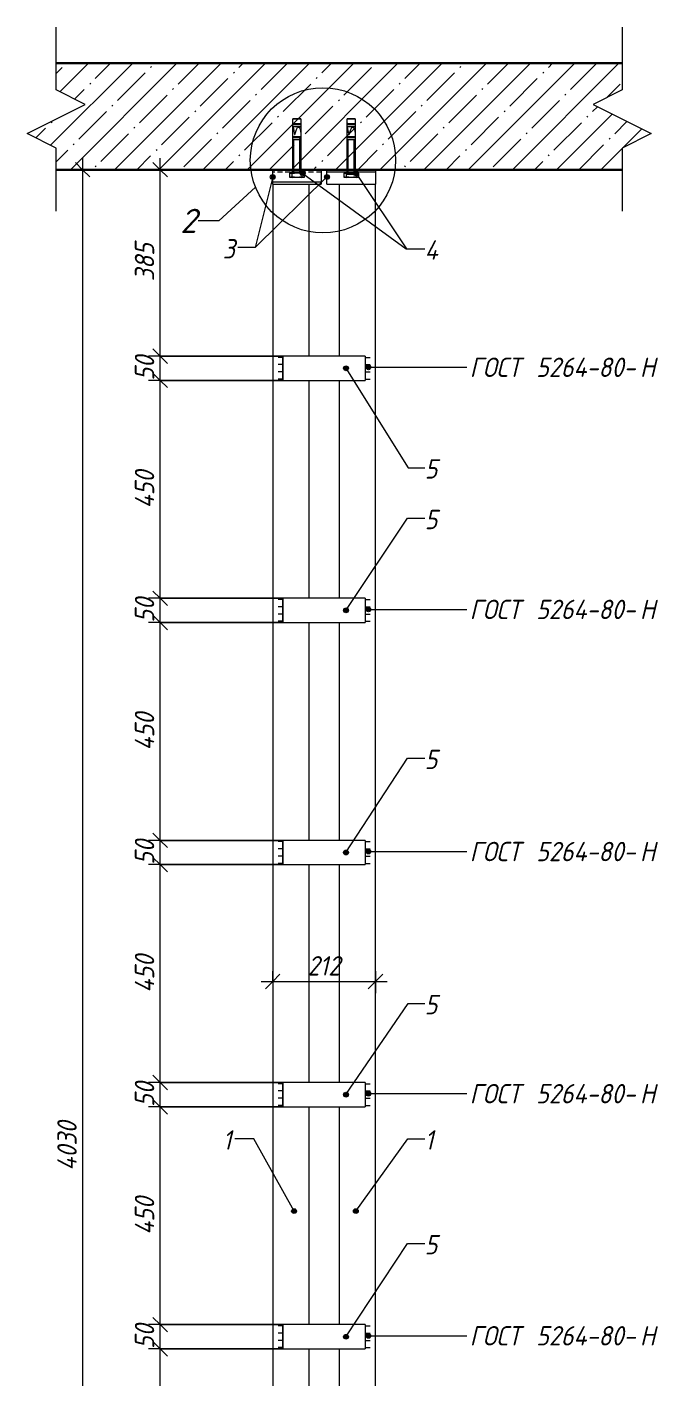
# Model space of a CAD drawing. Header units: millimetres. Extents: x 1214 to 43479, y -809 to 8550.
# Drawn here: x 21260 to 22562, y 1403 to 4195 of the extents above; entities that cross this region are included whole.
import ezdxf

# ---------------------------------------------------------------- set-up
doc = ezdxf.new("R2010")
doc.units = ezdxf.units.MM
doc.linetypes.add('200_ШТРИХ_ш1п0_6_', pattern=[16, 10, -6])
for name, color, linetype, lineweight in [('A-ANNO-DIMS', 7, 'Continuous', 9), ('A-ANNO-DIMS-20', 7, 'Continuous', 9), ('A-DETL-1', 7, '200_ШТРИХ_ш1п0_6_', 5), ('A-DETL-2', 7, 'Continuous', 5), ('A-DETL-GENF-2', 7, 'Continuous', 5), ('A-FLOR-FNSH-1', 7, 'Continuous', 30), ('A-FLOR-PATT-1', 7, 'Continuous', 5), ('A-GENM', 7, 'Continuous', 9), ('A-GENM-IDEN', 7, 'Continuous', 9), ('G-ANNO-TEXT', 7, 'Continuous', 9)]:
    doc.layers.add(name, color=color, linetype=linetype, lineweight=lineweight)
doc.styles.add('ISOCPEUR_I_4', font='isocpeui.ttf', dxfattribs={"width": 0.9, "height": 40})
doc.styles.add('ISOCPEUR_I_5', font='isocpeui.ttf', dxfattribs={"height": 50})
doc.dimstyles.new('ISO-2_0_0_9К_Средний', dxfattribs={"dimscale": 304.8, "dimtxt": 39.839247, "dimasz": 0.098425, "dimexe": 0.07874, "dimexo": 0, "dimgap": 0, "dimtad": 1, "dimdec": 0, "dimzin": 0, "dimdsep": 46, "dimtxsty": 'ISOCPEUR_I_4', "dimblk1": 'OBLIQUE', "dimblk2": 'OBLIQUE', "dimsah": 1, "dimcen": 0.09, "dimdle": 0.07874, "dimazin": 0, "dimtfac": 1, "dimtdec": 4, "dimtix": 1, "dimtmove": 0, "dimatfit": 3, "dimfxl": 1, "dimtvp": 1, "dimtolj": 1, "dimtzin": 0, "dimarcsym": 2})

# ---------------------------------------------------------------- blocks, each defined once
blk = doc.blocks.new('Фахверк_Влож_Полоса боковая - Полоса_Фахверка-25655111-АР1_1_Ф-15')
at = {"layer": 'A-GENM'}
for p, q in [((10415, 2965), (10415, 3015)), ((10585, 3015), (10415, 3015)), ((10585, 3015), (10585, 2965)), ((10415, 2965), (10585, 2965))]:
    blk.add_line(p, q, dxfattribs=at)
blk = doc.blocks.new('Фахверк_Влож_Уголок - Уголок_Фахверка-26801247-АР1_1_Ф-15')
at = {"layer": 'A-GENM'}
for p, q in [((10531, 3870), (10531, 3515)), ((10606, -124), (10606, 3870)), ((10531, 3465), (10531, 3015)), ((10531, 2965), (10531, 2515)), ((10531, 2465), (10531, 2015)), ((10531, 1965), (10531, 1515)), ((10531, 1465), (10531, 1015))]:
    blk.add_line(p, q, dxfattribs=at)
blk = doc.blocks.new('Фахверк_Влож_Полоса верхняя - Полоса верхняя_Фахверка-25545440-АР1_1_Ф-15')
at = {"layer": 'A-GENM'}
for p, q in [((10394, 3875), (10394, 3900)), ((10494, 3900), (10494, 3875)), ((10394, 3870), (10394, 3875)), ((10394, 3875), (10494, 3875)), ((10394, 3870), (10494, 3870)), ((10494, 3875), (10494, 3870))]:
    blk.add_line(p, q, dxfattribs=at)
blk = doc.blocks.new('Фахверк_Влож_Полоса верхняя - Полоса верхняя_Фахверка-V4-АР1_1_Ф-15')
at = {"layer": 'A-GENM'}
for p, q in [((10506, 3895), (10506, 3900)), ((10506, 3870), (10506, 3895)), ((10606, 3895), (10506, 3895)), ((10606, 3900), (10606, 3895)), ((10606, 3895), (10606, 3870)), ((10506, 3870), (10606, 3870))]:
    blk.add_line(p, q, dxfattribs=at)
blk = doc.blocks.new('Фахверк_Влож_Уголок - Уголок_Фахверка-26801248-АР1_1_Ф-15')
at = {"layer": 'A-GENM'}
for p, q in [((10394, 3870), (10469, 3870)), ((10394, 3870), (10394, -124)), ((10469, 3515), (10469, 3870)), ((10469, 3015), (10469, 3465)), ((10469, 2515), (10469, 2965)), ((10469, 2015), (10469, 2465)), ((10469, 1515), (10469, 1965)), ((10469, 1015), (10469, 1465))]:
    blk.add_line(p, q, dxfattribs=at)
blk = doc.blocks.new('Фахверк_Влож_Анкерный болт - Анкерный болт_Фахверка-25085591-АР1_1_Ф-15')
at = {"layer": 'A-GENM'}
for p, q in [((10546, 3895), (10546, 3890)), ((10556, 3890), (10546, 3890)), ((10566, 3890), (10556, 3890)), ((10566, 3890), (10566, 3895))]:
    blk.add_line(p, q, dxfattribs=at)
blk = doc.blocks.new('DET_L_Линия разрыва1 - М20-27085586-АР1_1_Ф-15')
at = {"layer": 'A-DETL-GENF-2'}
for p, q in [((9946.9, -179.3), (9946.9, -49.3)), ((10006.9, -209.3), (9946.9, -179.3)), ((9886.9, -269.3), (10006.9, -209.3)), ((9946.9, -299.3), (9886.9, -269.3)), ((9946.9, -429.3), (9946.9, -299.3))]:
    blk.add_line(p, q, dxfattribs=at)
blk = doc.blocks.new('DET_L_Линия разрыва1 - М20-27087724-АР1_1_Ф-15')
at = {"layer": 'A-DETL-GENF-2'}
for p, q in [((11115.1, 4194.6), (11115.1, 4064.6)), ((11115.1, 4064.6), (11055.1, 4034.6)), ((11055.1, 4034.6), (11175.1, 3974.6)), ((11175.1, 3974.6), (11115.1, 3944.6)), ((11115.1, 3944.6), (11115.1, 3814.6))]:
    blk.add_line(p, q, dxfattribs=at)
blk = doc.blocks.new('DIMBLOCK29-АР1_1_Ф-15')
at = {"layer": 'A-ANNO-DIMS-20'}
for p, q in [((21766.8, 2245), (21766.8, 2199.8)), ((21766.8, 2223.8), (21766.8, 2245)), ((21978.8, 2245), (21978.8, 2199.8)), ((21978.8, 2223.8), (21978.8, 2245)), ((21742.8, 2223.8), (22002.8, 2223.8))]:
    blk.add_line(p, q, dxfattribs=at)
at = {"layer": 'A-ANNO-DIMS-20', "lineweight": 20}
for p, q in [((21766.8, 2223.8), (21781.8, 2238.8)), ((21978.8, 2223.8), (21993.8, 2238.8)), ((21766.8, 2223.8), (21751.8, 2208.8)), ((21978.8, 2223.8), (21963.8, 2208.8))]:
    blk.add_line(p, q, dxfattribs=at)
at = {"layer": 'A-ANNO-DIMS-20', "color": 0, "insert": (21838.8, 2276), "char_height": 40, "width": 81.824, "attachment_point": 1, "line_spacing_factor": 1.149209, "style": 'ISOCPEUR_I_4'}
blk.add_mtext('212', dxfattribs=at)
blk = doc.blocks.new('_Oblique')
at = {"color": 0, "linetype": 'ByBlock', "lineweight": -2}
blk.add_line((-0.5, -0.5), (0.5, 0.5), dxfattribs=at)
blk = doc.blocks.new('DIMBLOCK30-АР1_1_Ф-15')
at = {"layer": 'A-ANNO-DIMS-20', "lineweight": 20}
for p, q in [((21374.5, 3900), (21359.5, 3915)), ((21374.5, 3900), (21389.5, 3885)), ((21374.5, -130), (21359.5, -115)), ((21374.5, -130), (21389.5, -145))]:
    blk.add_line(p, q, dxfattribs=at)
at = {"layer": 'A-ANNO-DIMS-20'}
for p, q in [((21374.5, 3924), (21374.5, -154)), ((21395.7, 3900), (21350.5, 3900)), ((21374.5, 3900), (21395.7, 3900)), ((21395.7, -130), (21350.5, -130)), ((21374.5, -130), (21395.7, -130))]:
    blk.add_line(p, q, dxfattribs=at)
at = {"layer": 'A-ANNO-DIMS-20', "color": 0, "insert": (21322.2, 1832.9), "char_height": 40, "width": 125.034, "attachment_point": 1, "rotation": 90, "line_spacing_factor": 1.149209, "style": 'ISOCPEUR_I_4'}
blk.add_mtext('4030', dxfattribs=at)
blk = doc.blocks.new('DIMBLOCK37-АР1_1_Ф-15')
at = {"layer": 'A-ANNO-DIMS-20', "lineweight": 20}
for p, q in [((21534.5, 1465), (21519.5, 1480)), ((21534.5, 1465), (21549.5, 1450)), ((21534.5, 1015), (21519.5, 1030)), ((21534.5, 1015), (21549.5, 1000))]:
    blk.add_line(p, q, dxfattribs=at)
at = {"layer": 'A-ANNO-DIMS-20'}
for p, q in [((21787.8, 1465), (21510.5, 1465)), ((21534.5, 1015), (21534.5, 1465)), ((21534.5, 1465), (21787.8, 1465)), ((21787.8, 1015), (21510.5, 1015)), ((21534.5, 1015), (21787.8, 1015))]:
    blk.add_line(p, q, dxfattribs=at)
at = {"layer": 'A-ANNO-DIMS-20', "color": 0, "insert": (21482.2, 1200.5), "char_height": 40, "width": 94.695, "attachment_point": 1, "rotation": 90, "line_spacing_factor": 1.149209, "style": 'ISOCPEUR_I_4'}
blk.add_mtext('450', dxfattribs=at)
blk = doc.blocks.new('DIMBLOCK38-АР1_1_Ф-15')
at = {"layer": 'A-ANNO-DIMS-20'}
for p, q in [((21787.8, 1515), (21510.5, 1515)), ((21534.5, 1465), (21534.5, 1515)), ((21534.5, 1515), (21787.8, 1515)), ((21787.8, 1465), (21510.5, 1465)), ((21534.5, 1465), (21787.8, 1465))]:
    blk.add_line(p, q, dxfattribs=at)
at = {"layer": 'A-ANNO-DIMS-20', "lineweight": 20}
for p, q in [((21534.5, 1515), (21519.5, 1530)), ((21534.5, 1515), (21549.5, 1500)), ((21534.5, 1465), (21519.5, 1480)), ((21534.5, 1465), (21549.5, 1450))]:
    blk.add_line(p, q, dxfattribs=at)
at = {"layer": 'A-ANNO-DIMS-20', "color": 0, "insert": (21482.2, 1464.7), "char_height": 40, "width": 60.678, "attachment_point": 1, "rotation": 90, "line_spacing_factor": 1.149209, "style": 'ISOCPEUR_I_4'}
blk.add_mtext('50', dxfattribs=at)
blk = doc.blocks.new('DIMBLOCK39-АР1_1_Ф-15')
at = {"layer": 'A-ANNO-DIMS-20'}
for p, q in [((21787.8, 1965), (21510.5, 1965)), ((21534.5, 1515), (21534.5, 1965)), ((21534.5, 1965), (21787.8, 1965)), ((21787.8, 1515), (21510.5, 1515)), ((21534.5, 1515), (21787.8, 1515))]:
    blk.add_line(p, q, dxfattribs=at)
at = {"layer": 'A-ANNO-DIMS-20', "lineweight": 20}
for p, q in [((21534.5, 1965), (21519.5, 1980)), ((21534.5, 1965), (21549.5, 1950)), ((21534.5, 1515), (21519.5, 1530)), ((21534.5, 1515), (21549.5, 1500))]:
    blk.add_line(p, q, dxfattribs=at)
at = {"layer": 'A-ANNO-DIMS-20', "color": 0, "insert": (21482.2, 1700.5), "char_height": 40, "width": 94.695, "attachment_point": 1, "rotation": 90, "line_spacing_factor": 1.149209, "style": 'ISOCPEUR_I_4'}
blk.add_mtext('450', dxfattribs=at)
blk = doc.blocks.new('DIMBLOCK40-АР1_1_Ф-15')
at = {"layer": 'A-ANNO-DIMS-20'}
for p, q in [((21787.8, 2015), (21510.5, 2015)), ((21534.5, 1965), (21534.5, 2015)), ((21534.5, 2015), (21787.8, 2015)), ((21787.8, 1965), (21510.5, 1965)), ((21534.5, 1965), (21787.8, 1965))]:
    blk.add_line(p, q, dxfattribs=at)
at = {"layer": 'A-ANNO-DIMS-20', "lineweight": 20}
for p, q in [((21534.5, 2015), (21519.5, 2030)), ((21534.5, 2015), (21549.5, 2000)), ((21534.5, 1965), (21519.5, 1980)), ((21534.5, 1965), (21549.5, 1950))]:
    blk.add_line(p, q, dxfattribs=at)
at = {"layer": 'A-ANNO-DIMS-20', "color": 0, "insert": (21482.2, 1964.7), "char_height": 40, "width": 60.678, "attachment_point": 1, "rotation": 90, "line_spacing_factor": 1.149209, "style": 'ISOCPEUR_I_4'}
blk.add_mtext('50', dxfattribs=at)
blk = doc.blocks.new('DIMBLOCK41-АР1_1_Ф-15')
at = {"layer": 'A-ANNO-DIMS-20'}
for p, q in [((21787.8, 2465), (21510.5, 2465)), ((21534.5, 2015), (21534.5, 2465)), ((21534.5, 2465), (21787.8, 2465)), ((21787.8, 2015), (21510.5, 2015)), ((21534.5, 2015), (21787.8, 2015))]:
    blk.add_line(p, q, dxfattribs=at)
at = {"layer": 'A-ANNO-DIMS-20', "lineweight": 20}
for p, q in [((21534.5, 2465), (21519.5, 2480)), ((21534.5, 2465), (21549.5, 2450)), ((21534.5, 2015), (21519.5, 2030)), ((21534.5, 2015), (21549.5, 2000))]:
    blk.add_line(p, q, dxfattribs=at)
at = {"layer": 'A-ANNO-DIMS-20', "color": 0, "insert": (21482.2, 2200.5), "char_height": 40, "width": 94.695, "attachment_point": 1, "rotation": 90, "line_spacing_factor": 1.149209, "style": 'ISOCPEUR_I_4'}
blk.add_mtext('450', dxfattribs=at)
blk = doc.blocks.new('DIMBLOCK42-АР1_1_Ф-15')
at = {"layer": 'A-ANNO-DIMS-20'}
for p, q in [((21787.8, 2515), (21510.5, 2515)), ((21534.5, 2465), (21534.5, 2515)), ((21534.5, 2515), (21787.8, 2515)), ((21787.8, 2465), (21510.5, 2465)), ((21534.5, 2465), (21787.8, 2465))]:
    blk.add_line(p, q, dxfattribs=at)
at = {"layer": 'A-ANNO-DIMS-20', "lineweight": 20}
for p, q in [((21534.5, 2515), (21519.5, 2530)), ((21534.5, 2515), (21549.5, 2500)), ((21534.5, 2465), (21519.5, 2480)), ((21534.5, 2465), (21549.5, 2450))]:
    blk.add_line(p, q, dxfattribs=at)
at = {"layer": 'A-ANNO-DIMS-20', "color": 0, "insert": (21482.2, 2464.7), "char_height": 40, "width": 60.678, "attachment_point": 1, "rotation": 90, "line_spacing_factor": 1.149209, "style": 'ISOCPEUR_I_4'}
blk.add_mtext('50', dxfattribs=at)
blk = doc.blocks.new('DIMBLOCK43-АР1_1_Ф-15')
at = {"layer": 'A-ANNO-DIMS-20'}
for p, q in [((21787.8, 2965), (21510.5, 2965)), ((21534.5, 2515), (21534.5, 2965)), ((21534.5, 2965), (21787.8, 2965)), ((21787.8, 2515), (21510.5, 2515)), ((21534.5, 2515), (21787.8, 2515))]:
    blk.add_line(p, q, dxfattribs=at)
at = {"layer": 'A-ANNO-DIMS-20', "lineweight": 20}
for p, q in [((21534.5, 2965), (21519.5, 2980)), ((21534.5, 2965), (21549.5, 2950)), ((21534.5, 2515), (21519.5, 2530)), ((21534.5, 2515), (21549.5, 2500))]:
    blk.add_line(p, q, dxfattribs=at)
at = {"layer": 'A-ANNO-DIMS-20', "color": 0, "insert": (21482.2, 2700.5), "char_height": 40, "width": 94.695, "attachment_point": 1, "rotation": 90, "line_spacing_factor": 1.149209, "style": 'ISOCPEUR_I_4'}
blk.add_mtext('450', dxfattribs=at)
blk = doc.blocks.new('DIMBLOCK44-АР1_1_Ф-15')
at = {"layer": 'A-ANNO-DIMS-20', "lineweight": 20}
for p, q in [((21534.5, 3015), (21519.5, 3030)), ((21534.5, 3015), (21549.5, 3000)), ((21534.5, 2965), (21519.5, 2980)), ((21534.5, 2965), (21549.5, 2950))]:
    blk.add_line(p, q, dxfattribs=at)
at = {"layer": 'A-ANNO-DIMS-20'}
for p, q in [((21787.8, 3015), (21510.5, 3015)), ((21534.5, 2965), (21534.5, 3015)), ((21534.5, 3015), (21787.8, 3015)), ((21787.8, 2965), (21510.5, 2965)), ((21534.5, 2965), (21787.8, 2965))]:
    blk.add_line(p, q, dxfattribs=at)
at = {"layer": 'A-ANNO-DIMS-20', "color": 0, "insert": (21482.2, 2964.7), "char_height": 40, "width": 60.678, "attachment_point": 1, "rotation": 90, "line_spacing_factor": 1.149209, "style": 'ISOCPEUR_I_4'}
blk.add_mtext('50', dxfattribs=at)
blk = doc.blocks.new('DIMBLOCK45-АР1_1_Ф-15')
at = {"layer": 'A-ANNO-DIMS-20'}
for p, q in [((21787.8, 3465), (21510.5, 3465)), ((21534.5, 3015), (21534.5, 3465)), ((21534.5, 3465), (21787.8, 3465)), ((21787.8, 3015), (21510.5, 3015)), ((21534.5, 3015), (21787.8, 3015))]:
    blk.add_line(p, q, dxfattribs=at)
at = {"layer": 'A-ANNO-DIMS-20', "lineweight": 20}
for p, q in [((21534.5, 3465), (21519.5, 3480)), ((21534.5, 3465), (21549.5, 3450)), ((21534.5, 3015), (21519.5, 3030)), ((21534.5, 3015), (21549.5, 3000))]:
    blk.add_line(p, q, dxfattribs=at)
at = {"layer": 'A-ANNO-DIMS-20', "color": 0, "insert": (21482.2, 3200.5), "char_height": 40, "width": 94.695, "attachment_point": 1, "rotation": 90, "line_spacing_factor": 1.149209, "style": 'ISOCPEUR_I_4'}
blk.add_mtext('450', dxfattribs=at)
blk = doc.blocks.new('DIMBLOCK46-АР1_1_Ф-15')
at = {"layer": 'A-ANNO-DIMS-20', "lineweight": 20}
for p, q in [((21534.5, 3515), (21519.5, 3530)), ((21534.5, 3515), (21549.5, 3500)), ((21534.5, 3465), (21519.5, 3480)), ((21534.5, 3465), (21549.5, 3450))]:
    blk.add_line(p, q, dxfattribs=at)
at = {"layer": 'A-ANNO-DIMS-20'}
for p, q in [((21787.8, 3515), (21510.5, 3515)), ((21534.5, 3465), (21534.5, 3515)), ((21534.5, 3515), (21787.8, 3515)), ((21787.8, 3465), (21510.5, 3465)), ((21534.5, 3465), (21787.8, 3465))]:
    blk.add_line(p, q, dxfattribs=at)
at = {"layer": 'A-ANNO-DIMS-20', "color": 0, "insert": (21482.2, 3464.7), "char_height": 40, "width": 60.678, "attachment_point": 1, "rotation": 90, "line_spacing_factor": 1.149209, "style": 'ISOCPEUR_I_4'}
blk.add_mtext('50', dxfattribs=at)
blk = doc.blocks.new('DIMBLOCK47-АР1_1_Ф-15')
at = {"layer": 'A-ANNO-DIMS-20', "lineweight": 20}
for p, q in [((21534.5, 3900), (21519.5, 3915)), ((21534.5, 3900), (21549.5, 3885)), ((21534.5, 3515), (21519.5, 3530)), ((21534.5, 3515), (21549.5, 3500))]:
    blk.add_line(p, q, dxfattribs=at)
at = {"layer": 'A-ANNO-DIMS-20'}
for p, q in [((21534.5, 3515), (21534.5, 3924)), ((21513.3, 3900), (21558.5, 3900)), ((21534.5, 3900), (21513.3, 3900)), ((21787.8, 3515), (21510.5, 3515)), ((21534.5, 3515), (21787.8, 3515))]:
    blk.add_line(p, q, dxfattribs=at)
at = {"layer": 'A-ANNO-DIMS-20', "color": 0, "insert": (21482.2, 3669.6), "char_height": 40, "width": 91.017, "attachment_point": 1, "rotation": 90, "line_spacing_factor": 1.149209, "style": 'ISOCPEUR_I_4'}
blk.add_mtext('385', dxfattribs=at)

msp = doc.modelspace()

# ---------------------------------------------------------------- hatches: boundary and pattern name
at = {"layer": 'A-FLOR-PATT-1'}
h = msp.add_hatch(dxfattribs=at)
h.set_pattern_fill('FP_3', color=256, style=0, pattern_type=2)
h.set_pattern_definition([(45, (23213.96, 4305), (-45.6197, 45.6197), []), (45, (23259.58, 4305), (-45.6197, 45.6197), [80.645, -16.129, 2.682, -13.447])])
h.paths.add_polyline_path([(21319.72243, 3900), (22487.97548, 3900), (22487.97548, 3944.60471), (22547.97548, 3974.60471), (22427.97548, 4034.60471), (22487.97548, 4064.60471), (22487.97548, 4120), (21319.72243, 4120), (21319.72243, 4064.60471), (21379.72243, 4034.60471), (21259.72243, 3974.60471), (21319.72243, 3944.60471)], flags=0)
at = {"layer": 'A-GENM-IDEN'}
h = msp.add_hatch(color=256, dxfattribs=at)
edge = h.paths.add_edge_path(flags=0)
edge.add_arc((21766.84896, 3885), 5, 0, 360)
h = msp.add_hatch(color=256, dxfattribs=at)
edge = h.paths.add_edge_path(flags=0)
edge.add_arc((21828.68697, 3892.5), 5, 0, 360)
h = msp.add_hatch(color=256, dxfattribs=at)
edge = h.paths.add_edge_path(flags=0)
edge.add_arc((21878.84896, 3885), 5, 0, 360)
h = msp.add_hatch(color=256, dxfattribs=at)
edge = h.paths.add_edge_path(flags=0)
edge.add_arc((21938.84896, 3892.5), 5, 0, 360)
h = msp.add_hatch(color=256, dxfattribs=at)
edge = h.paths.add_edge_path(flags=0)
edge.add_arc((21918.07318, 3490), 5, 0, 360)
h = msp.add_hatch(color=256, dxfattribs=at)
edge = h.paths.add_edge_path(flags=0)
edge.add_arc((21918.07318, 2990), 5, 0, 360)
h = msp.add_hatch(color=256, dxfattribs=at)
edge = h.paths.add_edge_path(flags=0)
edge.add_arc((21918.07318, 2490), 5, 0, 360)
h = msp.add_hatch(color=256, dxfattribs=at)
edge = h.paths.add_edge_path(flags=0)
edge.add_arc((21918.07318, 1990), 5, 0, 360)
h = msp.add_hatch(color=256, dxfattribs=at)
edge = h.paths.add_edge_path(flags=0)
edge.add_arc((21810.89741, 1749.50976), 5, 0, 360)
h = msp.add_hatch(color=256, dxfattribs=at)
edge = h.paths.add_edge_path(flags=0)
edge.add_arc((21938.26979, 1749.50976), 5, 0, 360)
h = msp.add_hatch(color=256, dxfattribs=at)
edge = h.paths.add_edge_path(flags=0)
edge.add_arc((21918.07318, 1490), 5, 0, 360)
at = {"layer": 'G-ANNO-TEXT'}
h = msp.add_hatch(color=256, dxfattribs=at)
edge = h.paths.add_edge_path(flags=0)
edge.add_arc((21964.3261, 3491.99135), 5, 0, 360)
h = msp.add_hatch(color=256, dxfattribs=at)
edge = h.paths.add_edge_path(flags=0)
edge.add_arc((21964.3261, 2991.99135), 5, 0, 360)
h = msp.add_hatch(color=256, dxfattribs=at)
edge = h.paths.add_edge_path(flags=0)
edge.add_arc((21964.3261, 2491.99135), 5, 0, 360)
h = msp.add_hatch(color=256, dxfattribs=at)
edge = h.paths.add_edge_path(flags=0)
edge.add_arc((21964.3261, 1991.99135), 5, 0, 360)
h = msp.add_hatch(color=256, dxfattribs=at)
edge = h.paths.add_edge_path(flags=0)
edge.add_arc((21964.3261, 1491.99135), 5, 0, 360)

# ---------------------------------------------------------------- linework, layer by layer
at = {"layer": 'A-DETL-1'}
msp.add_line((21866.84896, 3895), (21766.84896, 3895), dxfattribs=at)
at = {"layer": 'A-DETL-2'}
for p, q in [((21825.11506, 4005), (21808.58286, 4005)), ((21808.58286, 4005), (21825.11506, 4005)), ((21808.58286, 3895), (21808.58286, 4005)), ((21808.58286, 3993.35324), (21825.11506, 3993.35324)), ((21809.55479, 3995.41977), (21824.14313, 3995.41977)), ((21825.11506, 4005), (21825.11506, 3895)), ((21937.11506, 4005), (21920.58286, 4005)), ((21920.58286, 4005), (21937.11506, 4005)), ((21920.58286, 3895), (21920.58286, 4005)), ((21920.58286, 3993.35324), (21937.11506, 3993.35324)), ((21921.55479, 3995.41977), (21936.14313, 3995.41977)), ((21937.11506, 4005), (21937.11506, 3895)), ((21808.58286, 3989.22019), (21825.11506, 3989.22019)), ((21808.58286, 3968.25726), (21825.11506, 3968.25726)), ((21808.58286, 3966.19073), (21825.11506, 3966.19073)), ((21810.64938, 3966.19073), (21810.64938, 3968.25726)), ((21810.73811, 3966.19073), (21810.73811, 3968.25726)), ((21920.58286, 3989.22019), (21937.11506, 3989.22019)), ((21920.58286, 3968.25726), (21937.11506, 3968.25726)), ((21920.58286, 3966.19073), (21937.11506, 3966.19073)), ((21922.64938, 3966.19073), (21922.64938, 3968.25726)), ((21922.73811, 3966.19073), (21922.73811, 3968.25726)), ((21808.58286, 3962.05768), (21825.11506, 3962.05768)), ((21810.6913, 3895), (21810.6913, 3962.05768)), ((21823.00661, 3895), (21823.00661, 3962.05768)), ((21920.58286, 3962.05768), (21937.11506, 3962.05768)), ((21922.6913, 3895), (21922.6913, 3962.05768)), ((21935.00661, 3895), (21935.00661, 3962.05768)), ((21806.92964, 3893.56419), (21801.44103, 3892.79533)), ((21801.44103, 3892.79533), (21801.44103, 3884.60205)), ((21801.44103, 3884.60205), (21806.92964, 3883.83319)), ((21804.17427, 3893.56419), (21804.17427, 3895)), ((21829.52364, 3895), (21804.17427, 3895)), ((21829.52364, 3893.56419), (21804.17427, 3893.56419)), ((21806.92964, 3883.81573), (21806.92964, 3893.56419)), ((21826.76828, 3893.56419), (21806.92964, 3893.56419)), ((21826.76828, 3883.81573), (21806.92964, 3883.81573)), ((21811.30538, 3895), (21813.3481, 3895)), ((21832.25688, 3892.79533), (21826.76828, 3893.56419)), ((21826.76828, 3893.56419), (21826.76828, 3883.81573)), ((21826.76828, 3883.83319), (21832.25688, 3884.60205)), ((21829.52364, 3895), (21829.52364, 3893.56419)), ((21832.25688, 3884.60205), (21832.25688, 3892.79533)), ((21918.92964, 3893.56419), (21913.44103, 3892.79533)), ((21913.44103, 3892.79533), (21913.44103, 3884.60205)), ((21913.44103, 3884.60205), (21918.92964, 3883.83319)), ((21916.17427, 3893.56419), (21916.17427, 3895)), ((21941.52364, 3895), (21916.17427, 3895)), ((21941.52364, 3893.56419), (21916.17427, 3893.56419)), ((21918.92964, 3883.81573), (21918.92964, 3893.56419)), ((21938.76828, 3893.56419), (21918.92964, 3893.56419)), ((21938.76828, 3883.81573), (21918.92964, 3883.81573)), ((21923.30538, 3895), (21925.3481, 3895)), ((21944.25688, 3892.79533), (21938.76828, 3893.56419)), ((21938.76828, 3893.56419), (21938.76828, 3883.81573)), ((21938.76828, 3883.83319), (21944.25688, 3884.60205)), ((21941.52364, 3895), (21941.52364, 3893.56419)), ((21944.25688, 3884.60205), (21944.25688, 3892.79533)), ((21787.84896, 3512.5), (21777.84896, 3512.5)), ((21787.84896, 3497.5), (21777.84896, 3497.5)), ((21787.84896, 3515), (21787.84896, 3465)), ((21957.84896, 3515), (21957.84896, 3465)), ((21957.84896, 3512.5), (21967.84896, 3512.5)), ((21957.84896, 3497.5), (21967.84896, 3497.5)), ((21787.84896, 3482.5), (21777.84896, 3482.5)), ((21787.84896, 3467.5), (21777.84896, 3467.5)), ((21957.84896, 3482.5), (21967.84896, 3482.5)), ((21957.84896, 3467.5), (21967.84896, 3467.5)), ((21787.84896, 3012.5), (21777.84896, 3012.5)), ((21787.84896, 2997.5), (21777.84896, 2997.5)), ((21787.84896, 3015), (21787.84896, 2965)), ((21957.84896, 3015), (21957.84896, 2965)), ((21957.84896, 3012.5), (21967.84896, 3012.5)), ((21957.84896, 2997.5), (21967.84896, 2997.5)), ((21787.84896, 2982.5), (21777.84896, 2982.5)), ((21787.84896, 2967.5), (21777.84896, 2967.5)), ((21957.84896, 2982.5), (21967.84896, 2982.5)), ((21957.84896, 2967.5), (21967.84896, 2967.5)), ((21787.84896, 2515), (21787.84896, 2465)), ((21957.84896, 2515), (21957.84896, 2465)), ((21787.84896, 2512.5), (21777.84896, 2512.5)), ((21787.84896, 2497.5), (21777.84896, 2497.5)), ((21957.84896, 2512.5), (21967.84896, 2512.5)), ((21957.84896, 2497.5), (21967.84896, 2497.5)), ((21787.84896, 2482.5), (21777.84896, 2482.5)), ((21787.84896, 2467.5), (21777.84896, 2467.5)), ((21957.84896, 2482.5), (21967.84896, 2482.5)), ((21957.84896, 2467.5), (21967.84896, 2467.5)), ((21787.84896, 2012.5), (21777.84896, 2012.5)), ((21787.84896, 2015), (21787.84896, 1965)), ((21957.84896, 2015), (21957.84896, 1965)), ((21957.84896, 2012.5), (21967.84896, 2012.5)), ((21787.84896, 1997.5), (21777.84896, 1997.5)), ((21787.84896, 1982.5), (21777.84896, 1982.5)), ((21957.84896, 1997.5), (21967.84896, 1997.5)), ((21957.84896, 1982.5), (21967.84896, 1982.5)), ((21787.84896, 1967.5), (21777.84896, 1967.5)), ((21957.84896, 1967.5), (21967.84896, 1967.5)), ((21787.84896, 1512.5), (21777.84896, 1512.5)), ((21787.84896, 1515), (21787.84896, 1465)), ((21957.84896, 1515), (21957.84896, 1465)), ((21957.84896, 1512.5), (21967.84896, 1512.5)), ((21787.84896, 1497.5), (21777.84896, 1497.5)), ((21787.84896, 1482.5), (21777.84896, 1482.5)), ((21957.84896, 1497.5), (21967.84896, 1497.5)), ((21957.84896, 1482.5), (21967.84896, 1482.5)), ((21787.84896, 1467.5), (21777.84896, 1467.5)), ((21957.84896, 1467.5), (21967.84896, 1467.5))]:
    msp.add_line(p, q, dxfattribs=at)
msp.add_circle((21870.57772, 3919.36492), 150, dxfattribs=at)
for centre, radius, start, end in [((21809.76346, 3994.0598), 1.37588, 98.72344894, 149.10051454), ((21823.93446, 3994.0598), 1.37588, 30.89948539, 81.27655106), ((21921.76346, 3994.0598), 1.37588, 98.72344894, 149.10051454), ((21935.93446, 3994.0598), 1.37588, 30.89948539, 81.27655106), ((21804.56989, 3888.25725), 4.22871, 56.08031185, 137.72360384), ((21804.56989, 3889.12267), 4.22871, 222.27639616, 303.91968815), ((21816.84896, 3849.84117), 42.8477, 76.61449587, 103.38550413), ((21816.84896, 3927.53875), 42.8477, 256.61449587, 283.38550413), ((21829.12803, 3888.25725), 4.22871, 42.27639616, 123.91968816), ((21829.12803, 3889.12267), 4.22871, 236.08031184, 317.72360384), ((21916.56989, 3888.25725), 4.22871, 56.08031185, 137.72360384), ((21916.56989, 3889.12267), 4.22871, 222.27639616, 303.91968815), ((21928.84896, 3849.84117), 42.8477, 76.61449587, 103.38550413), ((21928.84896, 3927.53875), 42.8477, 256.61449587, 283.38550413), ((21941.12803, 3888.25725), 4.22871, 42.27639616, 123.91968816), ((21941.12803, 3889.12267), 4.22871, 236.08031184, 317.72360384)]:
    msp.add_arc(centre, radius, start, end, dxfattribs=at)
for points in [[(21808.58286, 3989.22019), (21809.7627, 3984.50355), (21812.22464, 3959.04506), (21815.98572, 3996.51719), (21825.11506, 3984.52941), (21825.11506, 3973.5314)], [(21920.58286, 3989.22019), (21921.7627, 3984.50355), (21924.22464, 3959.04506), (21927.98572, 3996.51719), (21937.11506, 3984.52941), (21937.11506, 3973.5314)]]:
    msp.add_open_spline(points, degree=3, knots=[3.9471277548, 3.9471277548, 3.9471277548, 3.9471277548, 10.0959961781, 20.1294367149, 28.5838158581, 28.5838158581, 28.5838158581, 28.5838158581], dxfattribs=at)
at = {"layer": 'A-FLOR-FNSH-1'}
for p, q in [((22487.97548, 4120), (21319.72243, 4120)), ((21319.72243, 3900), (22487.97548, 3900))]:
    msp.add_line(p, q, dxfattribs=at)
at = {"layer": 'A-GENM-IDEN'}
for p, q in [((21878.84896, 3885), (21730.40871, 3739.23963)), ((21766.84896, 3885), (21730.40871, 3739.23963)), ((21828.68697, 3892.5), (22042.16976, 3736.68411)), ((21938.84896, 3892.5), (22043.19567, 3736.68411)), ((21730.40871, 3739.23963), (21694.54261, 3739.23963)), ((21730.40871, 3739.23963), (21694.54261, 3739.23963)), ((22042.16976, 3736.68411), (22080.49233, 3736.68411)), ((22043.19567, 3736.68411), (22080.49233, 3736.68411)), ((21918.07318, 3490), (22046.27118, 3284.63638)), ((22046.27118, 3284.63638), (22080.49233, 3284.63638)), ((21918.07318, 2990), (22044.78131, 3180.13851)), ((22044.78131, 3180.13851), (22080.49233, 3180.13851)), ((21918.07318, 2490), (22044.78131, 2684.75741)), ((22044.78131, 2684.75741), (22080.49233, 2684.75741)), ((21918.07318, 1990), (22046.27118, 2178.27969)), ((22046.27118, 2178.27969), (22080.49233, 2178.27969)), ((21727.79438, 1898.91085), (21688.7398, 1898.91085)), ((21810.89741, 1749.50976), (21727.79438, 1898.91085)), ((21938.26979, 1749.50976), (22045.44247, 1898.91085)), ((22045.44247, 1898.91085), (22080.49233, 1898.91085)), ((21918.07318, 1490), (22044.78131, 1682.61976)), ((22044.78131, 1682.61976), (22080.49233, 1682.61976))]:
    msp.add_line(p, q, dxfattribs=at)
for centre in [(21766.84896, 3885), (21828.68697, 3892.5), (21878.84896, 3885), (21938.84896, 3892.5), (21918.07318, 3490), (21918.07318, 2990), (21918.07318, 2490), (21918.07318, 1990), (21810.89741, 1749.50976), (21938.26979, 1749.50976), (21918.07318, 1490)]:
    msp.add_circle(centre, 5, dxfattribs=at)
at = {"layer": 'G-ANNO-TEXT'}
for p, q in [((21731.54031, 3864.03917), (21655.55461, 3794.32502)), ((21632.1892, 3794.32502), (21612.80241, 3794.32502)), ((21655.55461, 3794.32502), (21632.1892, 3794.32502)), ((21964.3261, 3491.99135), (22167.488, 3491.99135)), ((21964.3261, 2991.99135), (22167.488, 2991.99135)), ((21964.3261, 2491.99135), (22167.488, 2491.99135)), ((21964.3261, 1991.99135), (22167.488, 1991.99135)), ((21964.3261, 1491.99135), (22167.488, 1491.99135))]:
    msp.add_line(p, q, dxfattribs=at)
for centre in [(21964.3261, 3491.99135), (21964.3261, 2991.99135), (21964.3261, 2491.99135), (21964.3261, 1991.99135), (21964.3261, 1491.99135)]:
    msp.add_circle(centre, 5, dxfattribs=at)

# ---------------------------------------------------------------- block references
at = {"layer": 'A-DETL-GENF-2'}
for name, p in [('DET_L_Линия разрыва1 - М20-27085586-АР1_1_Ф-15', (11372.84895, 4243.904)), ('DET_L_Линия разрыва1 - М20-27087724-АР1_1_Ф-15', (11372.84895, 0))]:
    msp.add_blockref(name, p, dxfattribs=at)
at = {"layer": 'A-GENM'}
for name, p in [('Фахверк_Влож_Полоса верхняя - Полоса верхняя_Фахверка-25545440-АР1_1_Ф-15', (11372.84895, 0)), ('Фахверк_Влож_Полоса верхняя - Полоса верхняя_Фахверка-V4-АР1_1_Ф-15', (11372.84895, 0)), ('Фахверк_Влож_Анкерный болт - Анкерный болт_Фахверка-25085591-АР1_1_Ф-15', (11372.84895, 0)), ('Фахверк_Влож_Уголок - Уголок_Фахверка-26801248-АР1_1_Ф-15', (11372.84895, 0)), ('Фахверк_Влож_Уголок - Уголок_Фахверка-26801247-АР1_1_Ф-15', (11372.84895, 0)), ('Фахверк_Влож_Полоса боковая - Полоса_Фахверка-25655111-АР1_1_Ф-15', (11372.84895, 500)), ('Фахверк_Влож_Полоса боковая - Полоса_Фахверка-25655111-АР1_1_Ф-15', (11372.84895, 0)), ('Фахверк_Влож_Полоса боковая - Полоса_Фахверка-25655111-АР1_1_Ф-15', (11372.84895, -500)), ('Фахверк_Влож_Полоса боковая - Полоса_Фахверка-25655111-АР1_1_Ф-15', (11372.84895, -1000)), ('Фахверк_Влож_Полоса боковая - Полоса_Фахверка-25655111-АР1_1_Ф-15', (11372.84895, -1500))]:
    msp.add_blockref(name, p, dxfattribs=at)

# ---------------------------------------------------------------- texts
at = {"layer": 'A-GENM-IDEN', "char_height": 40, "attachment_point": 1, "style": 'ISOCPEUR_I_4'}
for s, insert, width in [('\\fISOCPEUR|b0|i1|c204|p34|;\\W.9;3', (21663.61391, 3756.76255), 31.746825), ('\\fISOCPEUR|b0|i1|c204|p34|;\\W.9;3', (21663.61391, 3756.76255), 31.746825), ('\\fISOCPEUR|b0|i1|c204|p34|;\\W.9;4', (22080.49233, 3754.20702), 37.518975), ('\\fISOCPEUR|b0|i1|c204|p34|;\\W.9;4', (22080.49233, 3754.20702), 37.518975), ('\\fISOCPEUR|b0|i1|c204|p34|;\\W.9;5', (22080.49233, 3302.1593), 31.746825), ('\\fISOCPEUR|b0|i1|c204|p34|;\\W.9;5', (22080.49233, 3197.66143), 31.746825), ('\\fISOCPEUR|b0|i1|c204|p34|;\\W.9;5', (22080.49233, 2702.28032), 31.746825), ('\\fISOCPEUR|b0|i1|c204|p34|;\\W.9;5', (22080.49233, 2195.80261), 31.746825), ('\\fISOCPEUR|b0|i1|c204|p34|;\\W.9;1', (21663.61391, 1916.43377), 23.0886), ('\\fISOCPEUR|b0|i1|c204|p34|;\\W.9;1', (22080.49233, 1916.43377), 23.0886), ('\\fISOCPEUR|b0|i1|c204|p34|;\\W.9;5', (22080.49233, 1700.14268), 31.746825)]:
    msp.add_mtext(s, dxfattribs=dict(at, insert=insert, width=width))
at = {"layer": 'G-ANNO-TEXT', "attachment_point": 1}
for s, insert, char_height, width, style in [('\\fISOCPEUR|b0|i1|c204|p34|;2', (21575.76074, 3819.32502), 50, 44.8945, 'ISOCPEUR_I_5'), ('ГОСТ', (22173.488, 3511.99135), 40, 138.5316, 'ISOCPEUR_I_4'), (' 5264-80-', (22287.788, 3511.99135), 40, 287.1644625, 'ISOCPEUR_I_4'), ('\\fISOCPEUR|b0|i1|c204|p34|;\\W.9;Н', (22524.72238, 3511.99135), 40, 37.518975, 'ISOCPEUR_I_4'), ('ГОСТ', (22173.488, 3011.99135), 40, 138.5316, 'ISOCPEUR_I_4'), (' 5264-80-', (22287.788, 3011.99135), 40, 287.1644625, 'ISOCPEUR_I_4'), ('\\fISOCPEUR|b0|i1|c204|p34|;\\W.9;Н', (22524.72238, 3011.99135), 40, 37.518975, 'ISOCPEUR_I_4'), ('ГОСТ', (22173.488, 2511.99135), 40, 138.5316, 'ISOCPEUR_I_4'), (' 5264-80-', (22287.788, 2511.99135), 40, 287.1644625, 'ISOCPEUR_I_4'), ('\\fISOCPEUR|b0|i1|c204|p34|;\\W.9;Н', (22524.72238, 2511.99135), 40, 37.518975, 'ISOCPEUR_I_4'), ('ГОСТ', (22173.488, 2011.99135), 40, 138.5316, 'ISOCPEUR_I_4'), (' 5264-80-', (22287.788, 2011.99135), 40, 287.1644625, 'ISOCPEUR_I_4'), ('\\fISOCPEUR|b0|i1|c204|p34|;\\W.9;Н', (22524.72238, 2011.99135), 40, 37.518975, 'ISOCPEUR_I_4'), ('ГОСТ', (22173.488, 1511.99135), 40, 138.5316, 'ISOCPEUR_I_4'), (' 5264-80-', (22287.788, 1511.99135), 40, 287.1644625, 'ISOCPEUR_I_4'), ('\\fISOCPEUR|b0|i1|c204|p34|;\\W.9;Н', (22524.72238, 1511.99135), 40, 37.518975, 'ISOCPEUR_I_4')]:
    msp.add_mtext(s, dxfattribs=dict(at, insert=insert, char_height=char_height, width=width, style=style))

# ---------------------------------------------------------------- dimensions: what is measured, and where the dimension line sits
at = {"layer": 'A-ANNO-DIMS'}
for base, p1, p2, override, picture, middle in [((21374.46608, -130), (21395.67928, 3900), (21395.67928, -130), {"dimpost": '<>', "dimfxl": 4030}, 'DIMBLOCK30-АР1_1_Ф-15', (21354.46608, 1885)), ((21534.46608, 3900), (21787.84896, 3515), (21513.25287, 3900), {"dimpost": '<>', "dimfxl": 472.893232}, 'DIMBLOCK47-АР1_1_Ф-15', (21514.46608, 3707.5)), ((21534.46608, 3515), (21787.84896, 3465), (21787.84896, 3515), {"dimpost": '<>', "dimfxl": 50}, 'DIMBLOCK46-АР1_1_Ф-15', (21514.46608, 3490)), ((21534.46608, 3465), (21787.84896, 3015), (21787.84896, 3465), {"dimpost": '<>', "dimfxl": 450}, 'DIMBLOCK45-АР1_1_Ф-15', (21514.46608, 3240)), ((21534.46608, 3015), (21787.84896, 2965), (21787.84896, 3015), {"dimpost": '<>', "dimfxl": 50}, 'DIMBLOCK44-АР1_1_Ф-15', (21514.46608, 2990)), ((21534.46608, 2965), (21787.84896, 2515), (21787.84896, 2965), {"dimpost": '<>', "dimfxl": 450}, 'DIMBLOCK43-АР1_1_Ф-15', (21514.46608, 2740)), ((21534.46608, 2515), (21787.84896, 2465), (21787.84896, 2515), {"dimpost": '<>', "dimfxl": 50}, 'DIMBLOCK42-АР1_1_Ф-15', (21514.46608, 2490)), ((21534.46608, 2465), (21787.84896, 2015), (21787.84896, 2465), {"dimpost": '<>', "dimfxl": 450}, 'DIMBLOCK41-АР1_1_Ф-15', (21514.46608, 2240)), ((21534.46608, 2015), (21787.84896, 1965), (21787.84896, 2015), {"dimpost": '<>', "dimfxl": 50}, 'DIMBLOCK40-АР1_1_Ф-15', (21514.46608, 1990)), ((21534.46608, 1965), (21787.84896, 1515), (21787.84896, 1965), {"dimpost": '<>', "dimfxl": 450}, 'DIMBLOCK39-АР1_1_Ф-15', (21514.46608, 1740)), ((21534.46608, 1515), (21787.84896, 1465), (21787.84896, 1515), {"dimpost": '<>', "dimfxl": 50}, 'DIMBLOCK38-АР1_1_Ф-15', (21514.46608, 1490)), ((21534.46608, 1465), (21787.84896, 1015), (21787.84896, 1465), {"dimpost": '<>', "dimfxl": 450}, 'DIMBLOCK37-АР1_1_Ф-15', (21514.46608, 1240))]:
    dim = msp.add_linear_dim(base=base, p1=p1, p2=p2, angle=90, dimstyle='ISO-2_0_0_9К_Средний', override=override, dxfattribs=at)
    dim.commit()
    dim.dimension.update_dxf_attribs({"geometry": picture, "text_midpoint": middle})
dim = msp.add_linear_dim(base=(21978.84896, 2223.77515), p1=(21766.84896, 2244.98836), p2=(21978.84896, 2244.98836), dimstyle='ISO-2_0_0_9К_Средний', override={"dimpost": '<>', "dimfxl": 212}, dxfattribs=at)
dim.commit()
dim.dimension.update_dxf_attribs({"geometry": 'DIMBLOCK29-АР1_1_Ф-15', "text_midpoint": (21872.84896, 2243.77515)})

doc.saveas('drawing.dxf')
